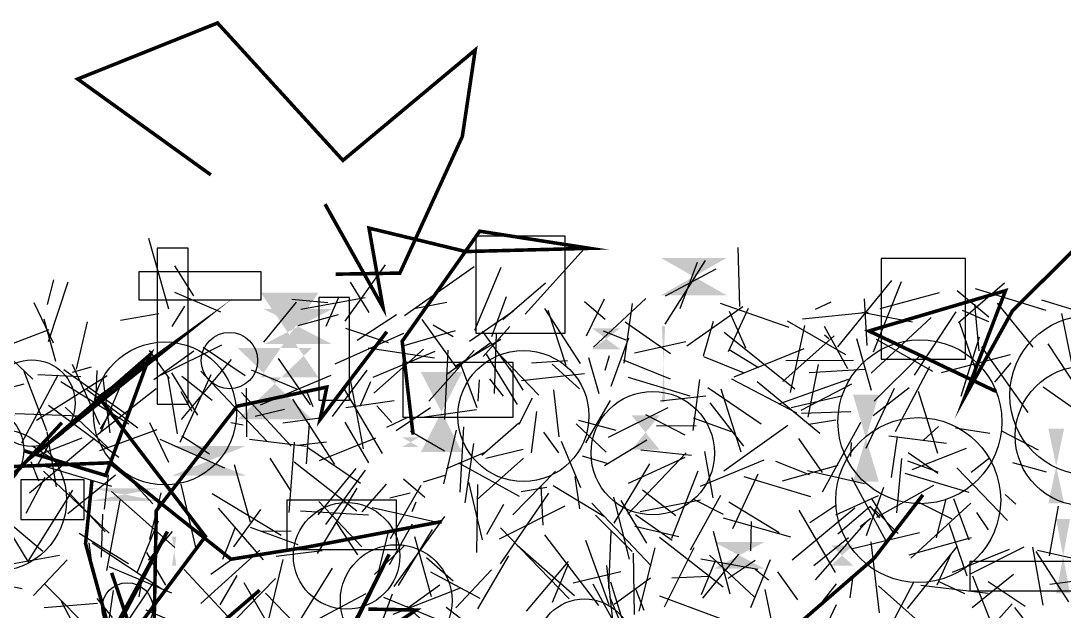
# Model space of a CAD drawing. Extents: x 39652501 to 39653363, y 39457785 to 39458687.
# Drawn here: x 39652886.5 to 39653033.3, y 39458593.7 to 39458676.7 of the extents above; entities that cross this region are included whole.
import ezdxf

# ---------------------------------------------------------------- set-up
doc = ezdxf.new("R2010")
doc.units = 0
doc.layers.get('0').update_dxf_attribs({"linetype": 'CONTINUOUS'})

msp = doc.modelspace()

# ---------------------------------------------------------------- linework, layer by layer
for p, q in [((39652907.2611, 39458636.2051), (39652904.4713, 39458646.137)), ((39652957.4342, 39458635.4652), (39652965.7124, 39458644.6833)), ((39652987.617, 39458636.5675), (39652987.3755, 39458644.8379)), ((39652910.823, 39458638.0386), (39652908.1458, 39458642.2601)), ((39652932.0884, 39458634.5092), (39652937.7688, 39458642.414)), ((39652940.4545, 39458635.2898), (39652950.2213, 39458642.1772)), ((39652950.3485, 39458633.2278), (39652954.0237, 39458642.1048)), ((39652977.1169, 39458634.081), (39652982.7958, 39458643.0443)), ((39652979.2418, 39458636.2908), (39652981.6862, 39458642.8117)), ((39652977.1612, 39458638.0379), (39652984.317, 39458641.8783)), ((39652890.2122, 39458636.8458), (39652891.0913, 39458640.3335)), ((39652890.3434, 39458631.6297), (39652893.1225, 39458640.0348)), ((39652935.4782, 39458635.7192), (39652932.8381, 39458639.9704)), ((39652954.2626, 39458634.7481), (39652960.2598, 39458639.8974)), ((39653001.4261, 39458630.8815), (39653009.0183, 39458640.2009)), ((39653006.4168, 39458630.1788), (39653010.357, 39458640.0932)), ((39653018.3953, 39458634.3165), (39653024.8409, 39458639.9126)), ((39652914.5881, 39458635.7696), (39652908.1416, 39458638.5458)), ((39652925.8523, 39458636.1688), (39652934.9255, 39458637.8408)), ((39652931.181, 39458637.9065), (39652929.3829, 39458633.7507)), ((39652952.7102, 39458632.3506), (39652954.8066, 39458637.9902)), ((39652966.0671, 39458632.4285), (39652968.5978, 39458637.6456)), ((39652967.0235, 39458630.8301), (39652974.3962, 39458637.6768)), ((39653005.5421, 39458631.0548), (39653005.144, 39458637.6246)), ((39653007.3588, 39458636.2947), (39653015.7378, 39458638.5398)), ((39653022.6771, 39458635.0665), (39653018.2236, 39458638.7703)), ((39653030.7438, 39458635.9848), (39653020.7889, 39458639.0555)), ((39652891.0523, 39458631.4172), (39652888.3348, 39458637.0862)), ((39652909.4734, 39458636.591), (39652907.7243, 39458633.7277)), ((39652925.1977, 39458637.1706), (39652920.5881, 39458631.563)), ((39652929.6463, 39458637.0735), (39652924.6012, 39458637.5481)), ((39652942.04, 39458636.3144), (39652946.4184, 39458637.151)), ((39652960.1507, 39458636.2961), (39652965.1433, 39458628.5472)), ((39652965.7691, 39458637.2515), (39652968.68, 39458634.8002)), ((39652971.3404, 39458628.5999), (39652972.5255, 39458637.0046)), ((39652980.1655, 39458631.0127), (39652988.0304, 39458636.564)), ((39652984.8549, 39458637.0157), (39652994.5043, 39458633.6422)), ((39652988.8133, 39458636.2921), (39652985.9801, 39458630.1847)), ((39652998.2555, 39458636.1816), (39653000.4768, 39458637.2093)), ((39653020.6417, 39458636.8665), (39653021.2362, 39458630.3305)), ((39653028.9006, 39458630.8327), (39653023.8579, 39458637.0446)), ((39653030.093, 39458637.4924), (39653036.2259, 39458635.635)), ((39652888.1633, 39458626.334), (39652878.2149, 39458635.7501)), ((39652891.3776, 39458628.8031), (39652889.7318, 39458634.7712)), ((39652900.4964, 39458634.6601), (39652905.8594, 39458635.5815)), ((39652931.0968, 39458635.3673), (39652925.4549, 39458633.8624)), ((39652933.7907, 39458631.8312), (39652939.2978, 39458635.4205)), ((39652947.968, 39458627.7635), (39652942.9146, 39458634.7373)), ((39652949.6098, 39458631.6904), (39652955.7582, 39458635.9386)), ((39652960.613, 39458636.0456), (39652963.1427, 39458628.312)), ((39652988.4595, 39458630.6799), (39652986.1928, 39458635.8659)), ((39652996.4575, 39458634.8029), (39653005.6965, 39458635.7425)), ((39653011.9406, 39458634.3349), (39653004.8099, 39458635.697)), ((39653014.5345, 39458635.0092), (39653006.1065, 39458627.2001)), ((39653018.0108, 39458635.8191), (39653012.165, 39458626.8866)), ((39653018.9187, 39458636.0505), (39653022.6345, 39458634.4554)), ((39653034.3407, 39458628.6373), (39653032.9285, 39458635.5645)), ((39652890.3996, 39458633.2919), (39652882.5128, 39458630.2454)), ((39652895.7964, 39458634.397), (39652894.2295, 39458627.7425)), ((39652938.1888, 39458631.4507), (39652932.2103, 39458633.4894)), ((39652944.4744, 39458633.9785), (39652947.2935, 39458632.3191)), ((39652951.5236, 39458629.5501), (39652955.2409, 39458633.7278)), ((39652971.5048, 39458634.4126), (39652977.8635, 39458629.9408)), ((39652983.8749, 39458634.4307), (39652982.4884, 39458629.5952)), ((39652994.2899, 39458634.5616), (39653002.5106, 39458629.7904)), ((39652996.7026, 39458633.876), (39652994.7088, 39458624.447)), ((39653002.8189, 39458627.7885), (39652999.5375, 39458633.7394)), ((39653020.8853, 39458627.5338), (39653018.5101, 39458634.352)), ((39652930.6652, 39458628.503), (39652940.344, 39458632.8047)), ((39652947.5763, 39458633.1232), (39652940.0298, 39458630.9191)), ((39652947.5892, 39458628.1646), (39652954.0158, 39458631.9721)), ((39652955.4891, 39458627.4496), (39652951.4382, 39458633.0963)), ((39652953.3514, 39458632.6788), (39652953.0743, 39458624.3094)), ((39652971.6547, 39458631.8175), (39652968.4519, 39458633.0736)), ((39652969.5001, 39458625.3774), (39652971.9957, 39458632.1577)), ((39652995.3727, 39458624.9445), (39652985.4236, 39458632.9217)), ((39652993.6853, 39458626.0172), (39653000.9086, 39458632.439)), ((39652999.5536, 39458632.5688), (39653000.1431, 39458632.048)), ((39653004.0498, 39458632.0656), (39653006.1117, 39458624.8021)), ((39653006.797, 39458631.9826), (39653014.7127, 39458627.4573)), ((39653018.7548, 39458623.9451), (39653021.3298, 39458632.2902)), ((39652907.3836, 39458626.4404), (39652904.5552, 39458630.363)), ((39652910.7792, 39458630.2694), (39652905.1705, 39458626.2306)), ((39652906.2705, 39458626.9583), (39652914.7365, 39458631.1608)), ((39652918.0053, 39458626.7868), (39652912.1271, 39458630.7735)), ((39652935.3095, 39458630.7326), (39652944.6672, 39458629.3387)), ((39652936.0453, 39458626.6199), (39652944.7625, 39458630.2904)), ((39652943.1027, 39458630.5524), (39652936.1113, 39458624.3697)), ((39652943.8683, 39458623.2291), (39652950.2346, 39458630.3689)), ((39652946.1089, 39458620.6798), (39652946.5712, 39458630.442)), ((39652952.4492, 39458631.346), (39652946.3819, 39458627.0013)), ((39652959.3379, 39458624.091), (39652953.2783, 39458630.3648)), ((39652972.8068, 39458630.0654), (39652980.0479, 39458631.62)), ((39652990.2402, 39458627.9221), (39652986.1038, 39458630.4494)), ((39652986.8312, 39458626.6632), (39652996.6751, 39458630.64)), ((39653021.6471, 39458630.8661), (39653028.1656, 39458621.6454)), ((39653030.9826, 39458631.2905), (39653036.684, 39458622.5768)), ((39652909.0567, 39458620.6804), (39652916.0895, 39458629.0928)), ((39652922.6548, 39458629.2469), (39652927.169, 39458622.7301)), ((39652948.1833, 39458628.8071), (39652950.6427, 39458622.3775)), ((39652951.9182, 39458629.8404), (39652956.2957, 39458622.7606)), ((39652963.3645, 39458628.9357), (39652958.295, 39458628.5786)), ((39652967.8304, 39458624.294), (39652966.3832, 39458629.3291)), ((39652969.2247, 39458629.6067), (39652968.6407, 39458627.5506)), ((39652971.1952, 39458629.0369), (39652977.8284, 39458626.4055)), ((39652988.1529, 39458627.2338), (39652982.5589, 39458629.4946)), ((39653003.6244, 39458628.9687), (39652994.118, 39458628.9276)), ((39653013.1527, 39458629.7902), (39653006.5454, 39458623.2439)), ((39653025.6723, 39458629.7853), (39653015.9565, 39458627.2098)), ((39652886.8911, 39458627.4705), (39652890.0584, 39458619.1183)), ((39652901.3452, 39458621.3784), (39652892.487, 39458627.6411)), ((39652896.3362, 39458628.0495), (39652893.6999, 39458627.2901)), ((39652897.593, 39458619.9289), (39652893.7336, 39458628.4253)), ((39652897.1633, 39458627.5795), (39652896.9574, 39458622.9898)), ((39652911.7678, 39458627.4817), (39652921.0832, 39458617.6183)), ((39652925.4179, 39458624.8946), (39652918.9008, 39458627.5854)), ((39652930.3144, 39458621.0999), (39652935.1889, 39458627.5994)), ((39652957.1588, 39458624.8125), (39652955.2818, 39458627.8743)), ((39652965.0606, 39458624.9706), (39652961.2195, 39458628.4356)), ((39652998.6404, 39458628.3864), (39652997.1859, 39458621.0062)), ((39652997.3735, 39458627.2731), (39653005.2355, 39458627.7633)), ((39653014.311, 39458628.085), (39653009.4896, 39458618.923)), ((39653025.7367, 39458628.6469), (39653023.4415, 39458625.9396)), ((39652886.5868, 39458617.3646), (39652891.7168, 39458626.9383)), ((39652898.5831, 39458626.7872), (39652888.641, 39458620.5127)), ((39652894.8823, 39458626.6777), (39652888.8739, 39458626.94)), ((39652901.6316, 39458619.9985), (39652892.1067, 39458625.9819)), ((39652897.6574, 39458618.7905), (39652901.2185, 39458627.1551)), ((39652899.0209, 39458618.8164), (39652898.0245, 39458626.5011)), ((39652908.4828, 39458618.6631), (39652907.1953, 39458626.6337)), ((39652907.6783, 39458627.2206), (39652911.2948, 39458621.2903)), ((39652913.1732, 39458626.9628), (39652908.8114, 39458617.4557)), ((39652909.1028, 39458626.7505), (39652913.3824, 39458623.3807)), ((39652920.1955, 39458622.714), (39652930.1069, 39458626.9136)), ((39652934.65, 39458616.5301), (39652932.8503, 39458626.2914)), ((39652934.2031, 39458622.5244), (39652935.7174, 39458626.0064)), ((39652950.9564, 39458626.2477), (39652950.7534, 39458623.2396)), ((39652954.3842, 39458623.9268), (39652952.4578, 39458626.3965)), ((39652965.7508, 39458627.0977), (39652956.8997, 39458626.1227)), ((39652971.9157, 39458626.6214), (39652980.5951, 39458623.9783)), ((39652981.059, 39458619.1158), (39652981.9814, 39458626.279)), ((39652986.4366, 39458626.3729), (39652995.6203, 39458621.6072)), ((39652990.0619, 39458626.0115), (39652998.8939, 39458618.7332)), ((39652993.234, 39458622.9163), (39653002.8924, 39458626.3237)), ((39652881.1227, 39458624.1495), (39652886.908, 39458625.6652)), ((39652902.9331, 39458619.4636), (39652895.7453, 39458624.8566)), ((39652897.2431, 39458618.5431), (39652905.4895, 39458625.0143)), ((39652908.9841, 39458624.6194), (39652910.5099, 39458621.8438)), ((39652924.5181, 39458616.9019), (39652917.5008, 39458624.4685)), ((39652918.2514, 39458618.2353), (39652918.2311, 39458625.0871)), ((39652926.6992, 39458624.4944), (39652927.5504, 39458622.497)), ((39652931.8255, 39458625.1905), (39652937.291, 39458615.8871)), ((39652961.4055, 39458624.8222), (39652962.149, 39458618.2116)), ((39652990.6257, 39458620.0351), (39652983.1277, 39458625.1014)), ((39652984.9697, 39458624.9991), (39652987.7831, 39458616.1367)), ((39653003.3433, 39458625.6184), (39652996.1917, 39458621.942)), ((39653005.4229, 39458616.6138), (39653009.3937, 39458625.0643)), ((39653006.3793, 39458621.2162), (39653011.4736, 39458625.1796)), ((39653012.712, 39458624.6699), (39653015.454, 39458615.9401)), ((39653030.2934, 39458625.2593), (39653039.8644, 39458618.5494)), ((39652930.6354, 39458614.3513), (39652924.7278, 39458623.5215)), ((39652938.9718, 39458623.3033), (39652932.1776, 39458622.3045)), ((39652956.5672, 39458619.9906), (39652958.4599, 39458623.6938)), ((39652965.9704, 39458617.3939), (39652969.4103, 39458623.3237)), ((39652982.8454, 39458623.9377), (39652976.4637, 39458623.2411)), ((39652988.1875, 39458616.9044), (39652983.4529, 39458623.0086)), ((39652994.8604, 39458622.3395), (39653002.1258, 39458624.062)), ((39652885.6496, 39458621.4922), (39652894.7904, 39458621.1938)), ((39652890.3318, 39458622.6712), (39652900.2614, 39458615.3619)), ((39652898.72, 39458616.7491), (39652892.6804, 39458622.4243)), ((39652897.6545, 39458619.3413), (39652899.33, 39458622.0247)), ((39652923.543, 39458622.0802), (39652919.4266, 39458621.0899)), ((39652936.5403, 39458622.608), (39652938.6785, 39458620.2331)), ((39652944.1134, 39458622.3022), (39652939.2469, 39458619.0734)), ((39652950.5825, 39458622.0104), (39652943.2334, 39458620.9745)), ((39652958.2959, 39458615.9846), (39652959.0697, 39458621.7792)), ((39652969.1545, 39458618.2048), (39652977.5593, 39458622.3749)), ((39653003.2207, 39458621.7413), (39652996.2885, 39458621.5308)), ((39652904.5394, 39458620.2617), (39652907.2461, 39458614.6487)), ((39652915.9877, 39458620.2299), (39652917.7607, 39458619.9037)), ((39652923.306, 39458620.2065), (39652928.5089, 39458620.9046)), ((39652927.0404, 39458620.0915), (39652926.591, 39458614.4159)), ((39652935.4459, 39458614.5854), (39652932.1103, 39458620.311)), ((39652940.8673, 39458620.9306), (39652937.9304, 39458619.5509)), ((39652951.3106, 39458615.6459), (39652956.5236, 39458620.1947)), ((39652964.5733, 39458620.0728), (39652968.8019, 39458616.0728)), ((39652970.2278, 39458619.1046), (39652964.9711, 39458620.5228)), ((39652974.3587, 39458621.3931), (39652979.8796, 39458618.5207)), ((39652986.4755, 39458618.9379), (39652981.1161, 39458620.8673)), ((39653001.1488, 39458620.596), (39652997.3287, 39458619.9717)), ((39652999.234, 39458610.5182), (39653004.6535, 39458620.304)), ((39652891.4699, 39458611.1794), (39652890.1663, 39458618.9432)), ((39652897.5665, 39458616.2962), (39652905.6275, 39458619.279)), ((39652946.0868, 39458616.221), (39652941.298, 39458618.9914)), ((39652947.7272, 39458619.1831), (39652945.941, 39458611.6106)), ((39652948.7312, 39458619.6589), (39652948.2077, 39458610.4444)), ((39652960.0146, 39458618.8669), (39652962.0948, 39458615.9755)), ((39652975.8995, 39458619.7927), (39652981.497, 39458619.8223)), ((39652985.3614, 39458613.4385), (39652994.3863, 39458619.8708)), ((39653015.5822, 39458619.6911), (39653013.4788, 39458617.7436)), ((39653022.8213, 39458618.6908), (39653017.9592, 39458619.4405)), ((39653029.6258, 39458616.3377), (39653024.4654, 39458619.0166)), ((39652896.8173, 39458618.0184), (39652887.6936, 39458610.3183)), ((39652888.6934, 39458615.6214), (39652895.1085, 39458618.1124)), ((39652890.9273, 39458618.0776), (39652888.8073, 39458614.2651)), ((39652915.1447, 39458613.8077), (39652906.0657, 39458617.8524)), ((39652909.1076, 39458618.3916), (39652912.9922, 39458615.8304)), ((39652926.6742, 39458616.8659), (39652918.6197, 39458617.8655)), ((39652924.2033, 39458607.5753), (39652924.9781, 39458617.4602)), ((39652929.4632, 39458617.4783), (39652925.3992, 39458617.0288)), ((39652928.4962, 39458614.8952), (39652936.3945, 39458618.1022)), ((39652948.9821, 39458608.9494), (39652950.203, 39458617.2918)), ((39652962.4691, 39458617.6366), (39652965.2152, 39458611.1235)), ((39652974.5336, 39458617.7454), (39652968.6046, 39458614.1673)), ((39652999.2652, 39458613.233), (39652995.9072, 39458618.0009)), ((39653003.2342, 39458615.4506), (39653003.333, 39458617.4221)), ((39653008.5695, 39458618.3836), (39653016.7097, 39458617.3365)), ((39653008.9574, 39458612.5179), (39653009.82, 39458618.2974)), ((39652891.3666, 39458614.7921), (39652888.1603, 39458616.886)), ((39652934.2338, 39458611.6891), (39652926.837, 39458616.6631)), ((39652951.7437, 39458616.034), (39652946.2973, 39458613.7335)), ((39652957.1506, 39458616.4516), (39652951.8804, 39458615.2036)), ((39652980.0819, 39458615.9801), (39652971.8541, 39458607.3624)), ((39652980.8177, 39458615.5879), (39652973.7183, 39458616.3646)), ((39652983.8552, 39458609.6702), (39652982.6882, 39458616.1505)), ((39653011.2961, 39458616.0467), (39653015.4943, 39458613.1398)), ((39653011.893, 39458613.6581), (39653019.4971, 39458616.6419)), ((39652888.9721, 39458611.9897), (39652887.9231, 39458614.7217)), ((39652918.7752, 39458606.2357), (39652916.5202, 39458614.3)), ((39652924.5186, 39458610.6093), (39652921.534, 39458615.2394)), ((39652933.7152, 39458607.7971), (39652924.9347, 39458614.654)), ((39652948.0304, 39458614.5905), (39652956.5775, 39458609.8786)), ((39652957.1766, 39458615.2155), (39652950.6465, 39458609.4275)), ((39652965.4346, 39458615.5661), (39652968.9202, 39458614.5155)), ((39652974.895, 39458614.4479), (39652969.8904, 39458606.0662)), ((39652979.9036, 39458615.3096), (39652971.9005, 39458611.6631)), ((39652991.0029, 39458614.9487), (39652982.0569, 39458611.2341)), ((39652992.6596, 39458614.7899), (39652997.4019, 39458612.9255)), ((39653001.416, 39458614.2066), (39652993.5638, 39458611.9922)), ((39653009.7302, 39458607.5382), (39653010.4336, 39458615.173)), ((39653011.1985, 39458614.8375), (39653015.4966, 39458613.2929)), ((39653022.7549, 39458615.2357), (39653020.19, 39458613.2231)), ((39653025.9789, 39458614.6289), (39653030.7459, 39458613.3286)), ((39652898.8935, 39458604.6956), (39652889.667, 39458613.3879)), ((39652889.9872, 39458614.0749), (39652899.1983, 39458611.2724)), ((39652899.7601, 39458612.821), (39652893.0669, 39458607.4214)), ((39652898.2332, 39458608.039), (39652898.8087, 39458612.8661)), ((39652905.0474, 39458608.8108), (39652900.6354, 39458613.6108)), ((39652928.2828, 39458607.2836), (39652933.6439, 39458613.7982)), ((39652929.394, 39458605.8927), (39652934.9473, 39458613.5633)), ((39652946.2344, 39458612.8447), (39652943.0562, 39458611.8321)), ((39652961.6992, 39458613.3843), (39652955.696, 39458607.2605)), ((39652965.1294, 39458608.1241), (39652964.4617, 39458612.659)), ((39652981.7188, 39458613.3839), (39652978.0123, 39458603.9121)), ((39652990.1431, 39458612.9792), (39652986.6015, 39458605.2724)), ((39653005.1504, 39458611.6113), (39652997.1332, 39458613.4698)), ((39653010.8568, 39458613.1314), (39653019.8598, 39458610.4348)), ((39653025.2878, 39458606.4845), (39653018.1546, 39458613.8473)), ((39652887.2164, 39458607.4941), (39652889.8672, 39458612.5677)), ((39652908.9485, 39458611.5692), (39652911.1166, 39458602.2999)), ((39652934.5015, 39458607.6883), (39652937.8994, 39458611.5723)), ((39652938.4887, 39458603.9375), (39652942.7736, 39458611.4522)), ((39652943.3093, 39458609.6851), (39652940.3039, 39458612.299)), ((39652951.425, 39458603.7211), (39652949.4876, 39458611.8342)), ((39652950.5964, 39458601.9861), (39652950.7733, 39458611.5357)), ((39652959.9661, 39458605.8147), (39652959.6903, 39458611.3113)), ((39652968.5052, 39458607.0353), (39652961.3776, 39458611.3513)), ((39652988.1644, 39458612.6292), (39652997.5502, 39458609.8478)), ((39653008.284, 39458603.4577), (39653003.3876, 39458612.487)), ((39653014.8723, 39458611.406), (39653006.8428, 39458606.8643)), ((39652889.5758, 39458602.1152), (39652880.0511, 39458610.1105)), ((39652887.5567, 39458600.7944), (39652893.7656, 39458610.7429)), ((39652898.3081, 39458604.8813), (39652893.2185, 39458610.4073)), ((39652899.2006, 39458610.5303), (39652908.1282, 39458602.6478)), ((39652904.5932, 39458603.7803), (39652906.218, 39458610.3315)), ((39652923.0902, 39458604.3726), (39652913.3905, 39458610.2075)), ((39652928.1881, 39458601.8032), (39652933.7659, 39458611.0311)), ((39652941.2412, 39458610.2859), (39652938.3748, 39458609.614)), ((39652960.7154, 39458610.2934), (39652953.9057, 39458600.3562)), ((39652960.4775, 39458611.0837), (39652956.8711, 39458610.4945)), ((39652969.8678, 39458609.7251), (39652972.0666, 39458601.0209)), ((39652973.9078, 39458610.7594), (39652978.6404, 39458607.1596)), ((39652984.925, 39458609.9725), (39652980.6404, 39458602.2962)), ((39653007.0878, 39458609.934), (39653001.0644, 39458607.2244)), ((39653005.4287, 39458604.3508), (39653007.8641, 39458611.1736)), ((39653026.4576, 39458608.7772), (39653024.9346, 39458610.1319)), ((39652900.3955, 39458609.29), (39652898.5323, 39458599.4126)), ((39652928.39, 39458609.1374), (39652934.4495, 39458602.78)), ((39652935.9141, 39458608.2728), (39652944.8617, 39458606.2693)), ((39652941.5339, 39458607.7127), (39652942.0864, 39458609.0706)), ((39652954.3664, 39458608.7205), (39652951.9671, 39458604.5067)), ((39652962.9781, 39458608.4824), (39652953.7466, 39458603.8294)), ((39652975.1325, 39458600.1077), (39652966.7908, 39458608.8877)), ((39652970.8636, 39458609.281), (39652974.4698, 39458603.2849)), ((39652973.5926, 39458607.7254), (39652982.0845, 39458609.3804)), ((39652981.0248, 39458609.5108), (39652985.3013, 39458607.3508)), ((39652993.1604, 39458604.7159), (39652986.0698, 39458609.0616)), ((39653001.1209, 39458608.5575), (39652997.4842, 39458606.1424)), ((39653001.4208, 39458604.6075), (39653005.9173, 39458608.425)), ((39653007.3377, 39458606.849), (39653005.9681, 39458608.4627)), ((39653009.2972, 39458604.6698), (39653006.1473, 39458609.6006)), ((39653020.1192, 39458608.9054), (39653011.6897, 39458601.1444)), ((39653017.5205, 39458606.6687), (39653012.7329, 39458609.0569)), ((39653015.2746, 39458604.0269), (39653016.6524, 39458609.494)), ((39653019.8804, 39458603.6783), (39653017.7441, 39458609.4884)), ((39653032.4202, 39458608.4994), (39653031.1694, 39458601.4847)), ((39652897.964, 39458607.3546), (39652897.7768, 39458601.3244)), ((39652920.6083, 39458600.9137), (39652914.2782, 39458608.1863)), ((39652920.1685, 39458608.0115), (39652916.3793, 39458602.7608)), ((39652925.7995, 39458607.8206), (39652935.3562, 39458607.2622)), ((39652938.9982, 39458597.172), (39652946.1325, 39458607.0468)), ((39652972.4857, 39458602.0893), (39652967.3325, 39458607.2267)), ((39652972.9259, 39458607.3014), (39652978.1091, 39458603.6755)), ((39652994.7868, 39458604.1391), (39652985.3032, 39458606.7999)), ((39653003.8176, 39458608.1912), (39652994.9846, 39458600.8814)), ((39652995.923, 39458607.8964), (39653001.0247, 39458599.1629)), ((39653006.5913, 39458608.0204), (39653009.9227, 39458604.6323)), ((39653022.6194, 39458605.1558), (39653020.9941, 39458607.6075)), ((39652883.9689, 39458606.3978), (39652887.6065, 39458600.48)), ((39652902.8702, 39458599.2438), (39652905.8475, 39458606.4059)), ((39652916.5654, 39458605.3908), (39652914.8411, 39458600.9845)), ((39652925.4674, 39458603.0385), (39652918.7584, 39458605.4886)), ((39652933.8969, 39458601.6242), (39652930.81, 39458606.2546)), ((39652938.3195, 39458600.2829), (39652941.5443, 39458605.9822)), ((39652953.955, 39458605.442), (39652963.614, 39458595.4626)), ((39652979.0269, 39458604.1512), (39652972.8654, 39458605.6059)), ((39652989.2299, 39458606.3165), (39652989.1317, 39458602.1969)), ((39653005.4056, 39458606.2764), (39652998.2429, 39458598.0969)), ((39653006.0395, 39458606.7413), (39653004.5329, 39458605.5734)), ((39653019.6146, 39458598.6309), (39653017.1466, 39458605.8816)), ((39652901.585, 39458600.3783), (39652894.6798, 39458604.6538)), ((39652904.4004, 39458600.9029), (39652907.7964, 39458604.9129)), ((39652924.5028, 39458604.9572), (39652920.3527, 39458604.9045)), ((39652936.5196, 39458598.0312), (39652938.2487, 39458605.0783)), ((39652944.3393, 39458605.2042), (39652939.5678, 39458597.3061)), ((39652944.259, 39458595.7299), (39652941.8764, 39458604.1741)), ((39652967.7785, 39458594.522), (39652960.1871, 39458604.4439)), ((39652969.1752, 39458596.8954), (39652969.5059, 39458604.907)), ((39652976.3258, 39458604.1035), (39652985.2758, 39458597.1546)), ((39652986.2703, 39458596.124), (39652983.8972, 39458604.9142)), ((39653002.9304, 39458604.0128), (39652998.0499, 39458600.0802)), ((39653003.4966, 39458602.5381), (39653012.8826, 39458604.791)), ((39653020.1577, 39458604.0425), (39653011.3833, 39458601.583)), ((39652896.4284, 39458600.5044), (39652896.084, 39458603.3275)), ((39652906.2921, 39458596.7842), (39652896.5185, 39458603.2852)), ((39652940.4742, 39458603.0025), (39652936.2316, 39458598.8477)), ((39652964.3753, 39458595.8821), (39652956.3045, 39458602.9457)), ((39652965.9253, 39458603.6991), (39652969.2091, 39458594.6449)), ((39652975.6582, 39458602.6229), (39652973.4146, 39458593.7227)), ((39652977.0328, 39458594.3367), (39652981.1786, 39458602.651)), ((39653006.0631, 39458603.4838), (39653007.2125, 39458593.4883)), ((39653018.2092, 39458602.8703), (39653011.1873, 39458594.0946)), ((39653025.5041, 39458602.3839), (39653017.487, 39458599.1302)), ((39653020.0933, 39458598.9801), (39653027.6169, 39458602.769)), ((39653030.2982, 39458594.5774), (39653028.8608, 39458602.6961)), ((39652891.9164, 39458601.5563), (39652885.2155, 39458600.3227)), ((39652888.2382, 39458595.8925), (39652892.986, 39458600.921)), ((39652904.1481, 39458601.9665), (39652906.8064, 39458597.3657)), ((39652920.0945, 39458602.3046), (39652911.805, 39458594.812)), ((39652916.4317, 39458601.1445), (39652913.1857, 39458598.8733)), ((39652921.0735, 39458591.4313), (39652923.3721, 39458600.9637)), ((39652922.3976, 39458601.4643), (39652928.8801, 39458602.2283)), ((39652947.2994, 39458597.9426), (39652943.5289, 39458601.2083)), ((39652955.0667, 39458601.479), (39652950.7195, 39458594.0491)), ((39652972.6361, 39458601.8828), (39652972.7483, 39458593.2483)), ((39652982.1274, 39458601.0909), (39652990.1448, 39458599.607)), ((39652987.4358, 39458601.7231), (39652982.357, 39458595.537)), ((39652983.3779, 39458601.6047), (39652989.6244, 39458595.7273)), ((39652989.1698, 39458594.2271), (39652991.9166, 39458600.9944)), ((39653015.3871, 39458597.4299), (39653017.3825, 39458601.7805)), ((39653033.9192, 39458595.0421), (39653029.3016, 39458602.1266)), ((39653029.511, 39458602.3108), (39653038.8043, 39458600.1686)), ((39652898.8402, 39458600.0024), (39652907.6527, 39458596.274)), ((39652909.4205, 39458599.5616), (39652917.3609, 39458591.0313)), ((39652925.0612, 39458591.3093), (39652930.3299, 39458599.7492)), ((39652952.6679, 39458599.5027), (39652947.6495, 39458594.1893)), ((39652963.4799, 39458600.7051), (39652957.5566, 39458593.7094)), ((39652961.2565, 39458594.9894), (39652963.5263, 39458600.3512)), ((39652969.8932, 39458591.2184), (39652968.9298, 39458600.154)), ((39652984.1998, 39458600.9042), (39652982.1631, 39458596.0044)), ((39652985.9728, 39458598.3749), (39652989.7816, 39458600.8901)), ((39652991.6498, 39458598.0532), (39652989.7699, 39458599.5953)), ((39652880.0572, 39458598.2178), (39652886.6626, 39458596.8786)), ((39652905.3761, 39458598.1132), (39652900.6979, 39458591.1802)), ((39652903.1287, 39458595.7468), (39652903.6732, 39458599.0521)), ((39652914.492, 39458594.5996), (39652916.8865, 39458598.7256)), ((39652916.6908, 39458592.595), (39652922.3009, 39458598.3072)), ((39652951.0655, 39458595.4899), (39652944.1542, 39458599.2041)), ((39652964.197, 39458597.692), (39652970.8636, 39458599.28)), ((39652969.9528, 39458594.7184), (39652975.036, 39458598.3837)), ((39652978.07, 39458598.4004), (39652983.2144, 39458598.6187)), ((39652995.7682, 39458595.2872), (39652992.9567, 39458599.2607)), ((39653003.5038, 39458598.6809), (39653003.0915, 39458595.5833)), ((39653020.2999, 39458594.2349), (39653026.1414, 39458598.9171)), ((39653020.3739, 39458598.7017), (39653023.4594, 39458590.8491)), ((39653031.2633, 39458597.5276), (39653036.6064, 39458598.2025)), ((39652898.6984, 39458588.6353), (39652889.8522, 39458597.5089)), ((39652898.9055, 39458592.4795), (39652899.4856, 39458596.6298)), ((39652923.2584, 39458588.3682), (39652917.8894, 39458597.6981)), ((39652948.2592, 39458596.9418), (39652938.787, 39458593.2417)), ((39652940.9033, 39458594.2036), (39652945.4368, 39458597.4113)), ((39652966.9509, 39458597.5641), (39652971.1275, 39458589.9228)), ((39652972.5333, 39458588.0414), (39652969.4688, 39458597.8105)), ((39652974.1525, 39458593.8022), (39652973.006, 39458596.7902)), ((39652992.5688, 39458589.9726), (39652991.1975, 39458596.7465)), ((39653001.1915, 39458597.5447), (39652998.267, 39458593.8703)), ((39653007.1151, 39458597.2609), (39653015.4681, 39458589.862)), ((39653012.0862, 39458597.8412), (39653009.389, 39458592.663)), ((39653022.543, 39458596.1873), (39653013.077, 39458597.3328)), ((39653019.2834, 39458596.1456), (39653015.6909, 39458597.8517)), ((39653022.5795, 39458597.8924), (39653027.7931, 39458594.4353)), ((39652892.1125, 39458595.11), (39652895.0464, 39458589.6088)), ((39652897.1691, 39458595.4738), (39652899.327, 39458592.8298)), ((39652930.013, 39458586.8801), (39652920.8662, 39458596.2299)), ((39652934.9841, 39458596.1416), (39652925.5811, 39458591.1488)), ((39652937.3285, 39458592.368), (39652938.751, 39458596.1678)), ((39652937.4799, 39458595.6984), (39652946.5652, 39458591.95)), ((39652969.3045, 39458595.767), (39652972.0468, 39458589.2385)), ((39652986.2001, 39458592.163), (39652976.3536, 39458595.8395)), ((39652889.7469, 39458594.2412), (39652897.2328, 39458594.8493)), ((39652913.9594, 39458589.6489), (39652904.0871, 39458593.8692)), ((39652940.7918, 39458594.4161), (39652949.0546, 39458586.7507)), ((39652946.3252, 39458594.2561), (39652955.2901, 39458587.422)), ((39652997.7066, 39458587.2255), (39653001.236, 39458594.6412)), ((39653019.678, 39458587.7547), (39653025.9516, 39458594.7666)), ((39653032.4903, 39458586.4169), (39653026.3307, 39458594.206))]:
    msp.add_line(p, q)
at = {"const_width": 0.5}
for points in [[(39652930.7505, 39458641.1063), (39652939.7911, 39458641.2571), (39652948.5801, 39458660.4803), (39652950.3964, 39458672.6412), (39652931.7794, 39458657.1073), (39652914.1363, 39458676.4352), (39652894.4598, 39458668.5515), (39652913.1926, 39458655.0757)], [(39652929.2589, 39458650.9615), (39652937.4125, 39458636.4269), (39652935.4422, 39458647.5889), (39652949.0643, 39458644.2893), (39652966.4818, 39458644.7412), (39652951.0224, 39458647.1502), (39652940.1136, 39458631.6666), (39652941.6503, 39458618.5425)], [(39653058.453, 39458641.2567), (39653039.5749, 39458637.1784), (39653041.389, 39458651.2187), (39653025.9903, 39458635.967), (39653019.3442, 39458623.9702), (39653025.0041, 39458638.7865), (39653005.7917, 39458633.1169), (39653023.7027, 39458624.6063)], [(39652886.9343, 39458616.2596), (39652898.4024, 39458612.8), (39652904.6671, 39458629.7991), (39652890.094, 39458617.1168), (39652908.1283, 39458631.5109), (39652897.438, 39458623.8003), (39652912.4287, 39458604.2237), (39652898.0742, 39458584.9584)], [(39652937.9543, 39458633.0156), (39652928.5611, 39458620.6713), (39652929.5112, 39458625.227), (39652916.8575, 39458622.5302), (39652905.5154, 39458607.8435), (39652905.2247, 39458592.2475), (39652902.005, 39458590.894), (39652899.244, 39458599.0993)], [(39652892.2258, 39458620.2158), (39652878.2575, 39458605.0347), (39652885.2297, 39458621.1401), (39652867.5049, 39458625.4218), (39652863.9966, 39458627.1725), (39652854.8412, 39458612.9494), (39652862.6588, 39458620.2601), (39652847.8723, 39458605.3827)], [(39652945.669, 39458606.3057), (39652926.7349, 39458602.7251), (39652916.0413, 39458601.0162), (39652899.0016, 39458614.577), (39652884.5878, 39458614.0304), (39652873.5371, 39458613.942), (39652858.6309, 39458627.2279), (39652864.5791, 39458629.8579)], [(39652920.0648, 39458596.6563), (39652901.0446, 39458580.3049), (39652884.0245, 39458577.6214), (39652898.8589, 39458589.2373), (39652907.0825, 39458604.9208), (39652899.1097, 39458590.327), (39652895.5675, 39458603.226), (39652896.4658, 39458612.0477)], [(39652981.6353, 39458539.3046), (39652994.9073, 39458549.2634), (39652988.6188, 39458551.4721), (39652976.9696, 39458567.2165), (39652981.6433, 39458587.0899), (39652986.877, 39458584.1235), (39653006.5309, 39458601.1527), (39653013.3852, 39458610.0677)], [(39652935.3346, 39458594.0013), (39652942.0918, 39458593.878), (39652930.3242, 39458586.0122), (39652938.2852, 39458601.7024), (39652929.8025, 39458584.5143), (39652945.9144, 39458576.3554), (39652928.7296, 39458573.8142), (39652946.5163, 39458561.5445)]]:
    msp.add_lwpolyline(points, dxfattribs=at)
for centre, radius in [((39653036.8452, 39458624.0616), 11.2323), ((39652915.8089, 39458628.9525), 3.9635), ((39653012.9667, 39458620.357), 11.5347), ((39652906.7276, 39458621.5167), 10.0586), ((39652957.1747, 39458621.1634), 9.2197), ((39652888.0104, 39458622.9689), 6.0792), ((39653036.2079, 39458618.3484), 9.8383), ((39652975.3694, 39458615.9333), 8.6835), ((39652880.7949, 39458616.371), 6.0898), ((39653012.7321, 39458609.3432), 11.5927), ((39652882.8202, 39458609.3676), 10.0668), ((39652932.2969, 39458601.4931), 7.4932), ((39652939.2731, 39458595.2047), 7.8589), ((39652901.449, 39458594.1106), 3.5934), ((39652965.7815, 39458588.6687), 6.771)]:
    msp.add_circle(centre, radius)
for points in [[(39652976.5469, 39458638.1502), (39652985.754, 39458638.1502), (39652985.754, 39458643.3731), (39652976.5469, 39458643.3731)], [(39652920.2109, 39458626.5976), (39652928.3304, 39458626.5976), (39652928.3304, 39458638.5018), (39652920.2109, 39458638.5018)], [(39652920.6929, 39458631.2649), (39652930.2497, 39458631.2649), (39652930.2497, 39458636.1874), (39652920.6929, 39458636.1874)], [(39652966.8269, 39458630.5473), (39652970.8022, 39458630.5473), (39652970.8022, 39458633.4991), (39652966.8269, 39458633.4991)], [(39652976.6647, 39458623.1026), (39652977.1135, 39458623.1026), (39652977.1135, 39458633.7967), (39652976.6647, 39458633.7967)], [(39652916.9691, 39458620.6793), (39652927.4182, 39458620.6793), (39652927.4182, 39458630.7251), (39652916.9691, 39458630.7251)], [(39652942.7465, 39458616.098), (39652948.5494, 39458616.098), (39652948.5494, 39458627.3415), (39652942.7465, 39458627.3415)], [(39653003.548, 39458611.9391), (39653007.1815, 39458611.9391), (39653007.1815, 39458624.1632), (39653003.548, 39458624.1632)], [(39652972.3944, 39458616.4291), (39652976.32, 39458616.4291), (39652976.32, 39458621.2377), (39652972.3944, 39458621.2377)], [(39653031.0384, 39458608.8612), (39653033.2482, 39458608.8612), (39653033.2482, 39458619.3706), (39653031.0384, 39458619.3706)], [(39652940.1065, 39458616.7946), (39652942.486, 39458616.7946), (39652942.486, 39458618.1563), (39652940.1065, 39458618.1563)], [(39652907.7441, 39458612.785), (39652918.0877, 39458612.785), (39652918.0877, 39458616.9458), (39652907.7441, 39458616.9458)], [(39652896.1977, 39458609.219), (39652905.8814, 39458609.219), (39652905.8814, 39458611.0068), (39652896.1977, 39458611.0068)], [(39653032.1371, 39458596.215), (39653034.0865, 39458596.215), (39653034.0865, 39458606.6837), (39653032.1371, 39458606.6837)], [(39652907.7326, 39458600.106), (39652908.341, 39458600.106), (39652908.341, 39458604.176), (39652907.7326, 39458604.176)], [(39652984.008, 39458599.7035), (39652991.0602, 39458599.7035), (39652991.0602, 39458603.4266), (39652984.008, 39458603.4266)], [(39653000.4475, 39458600.1174), (39653003.5897, 39458600.1174), (39653003.5897, 39458602.9839), (39653000.4475, 39458602.9839)]]:
    msp.add_solid(points)
for points in [[(39652950.4609, 39458632.8317, 19730366.2), (39652963.0353, 39458632.8317, 19730366.2), (39652963.0353, 39458646.4755, 19730366.2), (39652950.4609, 39458646.4755, 19730366.2)], [(39652905.6429, 39458622.8198, 19730366.2), (39652910.0258, 39458622.8198, 19730366.2), (39652910.0258, 39458644.7664, 19730366.2), (39652905.6429, 39458644.7664, 19730366.2)], [(39653007.5131, 39458629.153, 19730366.2), (39653019.3901, 39458629.153, 19730366.2), (39653019.3901, 39458643.3177, 19730366.2), (39653007.5131, 39458643.3177, 19730366.2)], [(39652903.0725, 39458637.4904), (39652920.2534, 39458637.4904), (39652920.2534, 39458641.4306), (39652903.0725, 39458641.4306)], [(39652928.3804, 39458623.3749), (39652932.7173, 39458623.3749), (39652932.7173, 39458637.847), (39652928.3804, 39458637.847)], [(39652940.2045, 39458621.0124), (39652955.7294, 39458621.0124), (39652955.7294, 39458628.7033), (39652940.2045, 39458628.7033)], [(39652886.4484, 39458606.5952), (39652895.376, 39458606.5952), (39652895.376, 39458612.1754), (39652886.4484, 39458612.1754)], [(39652923.9058, 39458602.3851), (39652939.3247, 39458602.3851), (39652939.3247, 39458609.3351), (39652923.9058, 39458609.3351)], [(39653019.963, 39458596.5716, 19730366.2), (39653034.6775, 39458596.5716, 19730366.2), (39653034.6775, 39458600.6769, 19730366.2), (39653019.963, 39458600.6769, 19730366.2)]]:
    msp.add_3dface(points)

doc.saveas('drawing.dxf')
